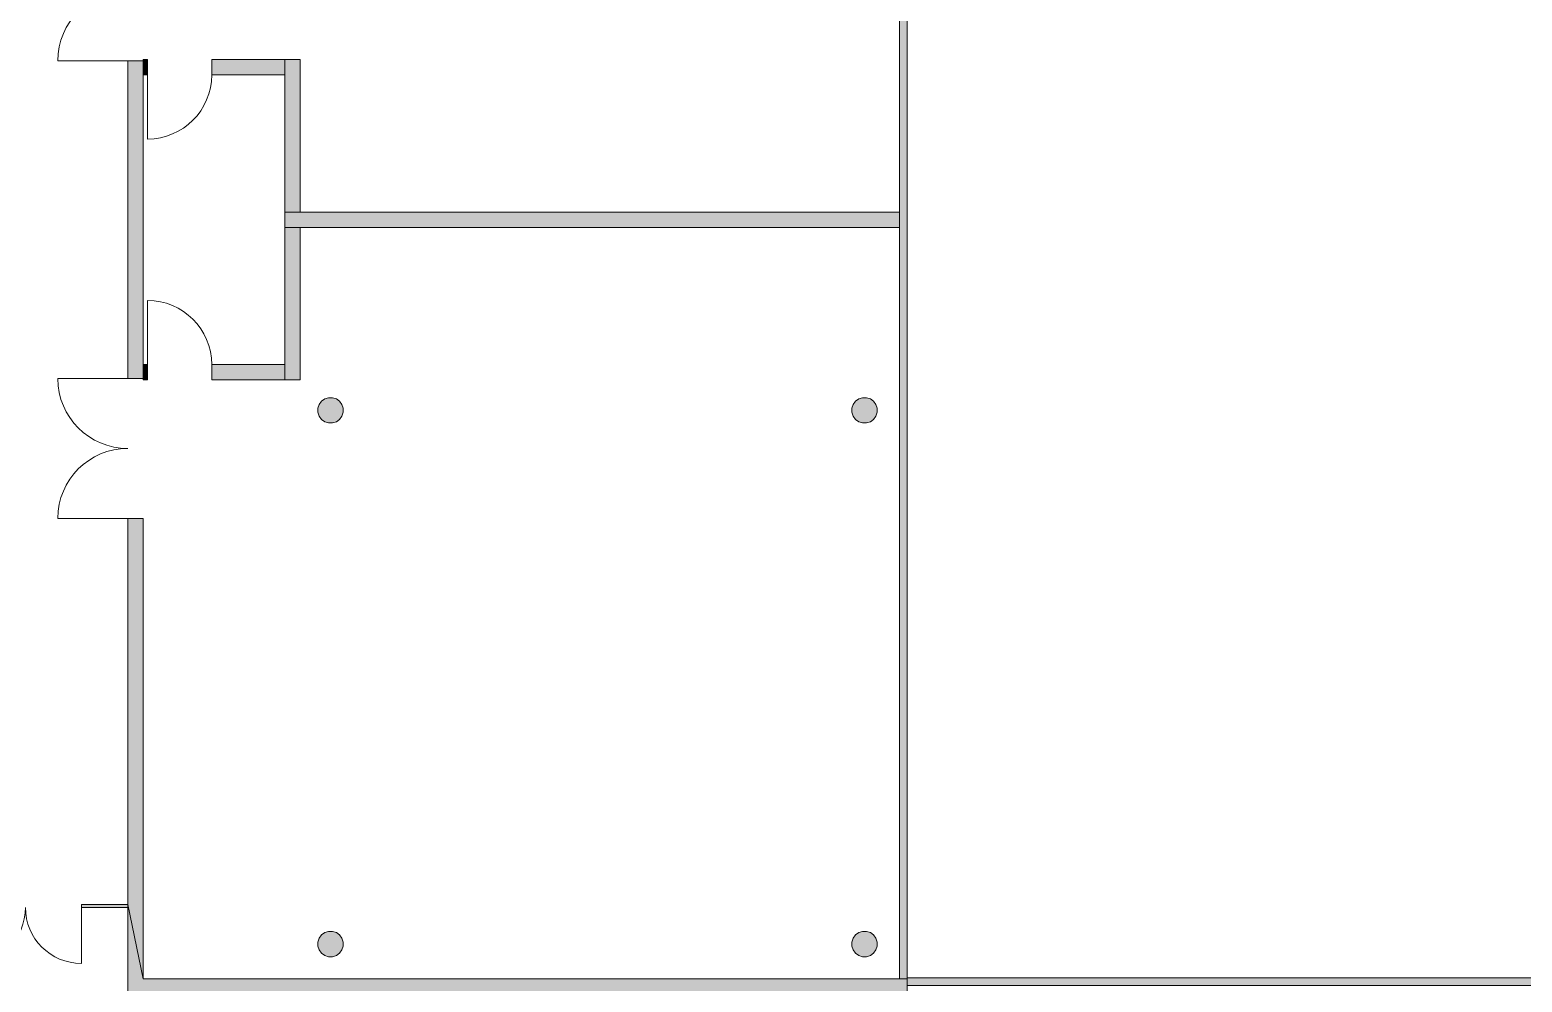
# Model space of a CAD drawing. Header units: inches. Extents: x 33931 to 204452, y 8264 to 159539.
# Drawn here: x 52670 to 76146, y 124714 to 139702 of the extents above; entities that cross this region are included whole.
import ezdxf

# ---------------------------------------------------------------- set-up
doc = ezdxf.new("R2010")
doc.units = ezdxf.units.IN
doc.header["$LTSCALE"] = 200
doc.header["$MEASUREMENT"] = 0
doc.linetypes.add('AUSGEZOGEN', pattern=[0])
doc.linetypes.add('Standardmuster', pattern=[0])
doc.layers.add('Grundebene', color=7, linetype='Continuous')

# ---------------------------------------------------------------- blocks, each defined once
blk = doc.blocks.new('COMPLEXOBJECT_3-341B')
at = {"layer": 'Grundebene', "color": 18, "linetype": 'AUSGEZOGEN', "lineweight": 13, "true_color": 0x000000}
for points in [[(54450.957615, 134213.75), (54450.957615, 139213.75), (54210.957615, 139213.75), (54210.957615, 134213.75), (54450.957615, 134213.75)], [(54450.957615, 124763.75), (54450.957615, 132013.75), (54210.957615, 132013.75), (54210.957615, 125938.75), (54450.957615, 124763.75)]]:
    blk.add_lwpolyline(points, dxfattribs=at)
blk = doc.blocks.new('COMPLEXOBJECT_53-355E')
at = {"layer": 'Grundebene', "color": 18, "linetype": 'AUSGEZOGEN', "lineweight": 13, "true_color": 0x000000}
for points in [[(54450.957615, 139233.75), (54450.957615, 138993.75), (54520.957615, 138993.75), (54520.957615, 139233.75), (54450.957615, 139233.75)], [(56680.957615, 139233.75), (55530.957615, 139233.75), (55530.957615, 138993.75), (56680.957615, 138993.75), (56680.957615, 139233.75)]]:
    blk.add_lwpolyline(points, dxfattribs=at)
blk = doc.blocks.new('COMPLEXOBJECT_54-3562')
at = {"layer": 'Grundebene', "color": 18, "linetype": 'AUSGEZOGEN', "lineweight": 13, "true_color": 0x000000}
for points in [[(54450.957615, 134193.75), (54520.957615, 134193.75), (54520.957615, 134433.75), (54450.957615, 134433.75), (54450.957615, 134193.75)], [(55530.957615, 134193.75), (56680.957615, 134193.75), (56680.957615, 134433.75), (55530.957615, 134433.75), (55530.957615, 134193.75)]]:
    blk.add_lwpolyline(points, dxfattribs=at)
blk = doc.blocks.new('COMPLEXOBJECT_88-3621')
at = {"layer": 'Grundebene', "color": 18, "linetype": 'AUSGEZOGEN', "lineweight": 13, "true_color": 0x000000}
for points in [[(50990.957615, 125888.75), (51720.957615, 125888.75), (51720.957615, 125938.75), (50990.957615, 125938.75), (50990.957615, 125888.75)], [(54210.957615, 125938.75), (53480.957615, 125938.75), (53480.957615, 125888.75), (54210.957615, 125888.75), (54210.957615, 125938.75)]]:
    blk.add_lwpolyline(points, dxfattribs=at)
blk = doc.blocks.new('door-4D55')
at = {"layer": 'Grundebene', "color": 18, "linetype": 'Standardmuster', "lineweight": 13, "true_color": 0x000000}
blk.add_line((54520.957615, 138993.75), (54520.957615, 137983.75), dxfattribs=at)
blk.add_arc((54520.957615, 138993.75), 1010, 270, 0, dxfattribs=at)
blk = doc.blocks.new('door-4D82')
at = {"layer": 'Grundebene', "color": 18, "linetype": 'Standardmuster', "lineweight": 13, "true_color": 0x000000}
for p, q in [((51720.957615, 125888.75), (51720.957615, 125008.75)), ((53480.957615, 125888.75), (53480.957615, 125008.75))]:
    blk.add_line(p, q, dxfattribs=at)
for centre, start, end in [((51720.957615, 125888.75), 270, 0), ((53480.957615, 125888.75), 180, 270)]:
    blk.add_arc(centre, 880, start, end, dxfattribs=at)
blk = doc.blocks.new('door-4DCA')
at = {"layer": 'Grundebene', "color": 18, "linetype": 'Standardmuster', "lineweight": 13, "true_color": 0x000000}
for p, q in [((54210.957615, 141413.75), (53110.957615, 141413.75)), ((54210.957615, 139213.75), (53110.957615, 139213.75))]:
    blk.add_line(p, q, dxfattribs=at)
for centre, start, end in [((54210.957615, 141413.75), 180, 270), ((54210.957615, 139213.75), 90, 180)]:
    blk.add_arc(centre, 1100, start, end, dxfattribs=at)
blk = doc.blocks.new('door-4DD4')
at = {"layer": 'Grundebene', "color": 18, "linetype": 'Standardmuster', "lineweight": 13, "true_color": 0x000000}
for p, q in [((54210.957615, 134213.75), (53110.957615, 134213.75)), ((54210.957615, 132013.75), (53110.957615, 132013.75))]:
    blk.add_line(p, q, dxfattribs=at)
for centre, start, end in [((54210.957615, 134213.75), 180, 270), ((54210.957615, 132013.75), 90, 180)]:
    blk.add_arc(centre, 1100, start, end, dxfattribs=at)
blk = doc.blocks.new('door-4E28')
at = {"layer": 'Grundebene', "color": 18, "linetype": 'Standardmuster', "lineweight": 13, "true_color": 0x000000}
blk.add_line((54520.957615, 134433.75), (54520.957615, 135443.75), dxfattribs=at)
blk.add_arc((54520.957615, 134433.75), 1010, 0, 90, dxfattribs=at)

msp = doc.modelspace()

# ---------------------------------------------------------------- hatches: boundary and pattern name
at = {"layer": 'Grundebene', "true_color": 0x000000, "transparency": 33554687}
for points in [[(66470.957615, 158263.75), (66470.957615, 124763.75), (66350.957615, 124763.75), (66350.957615, 158263.75)], [(66470.957615, 158263.75), (66470.957615, 124763.75), (66350.957615, 124763.75), (66350.957615, 158263.75)], [(54450.957615, 139213.75), (54450.957615, 134213.75), (54210.957615, 134213.75), (54210.957615, 139213.75)], [(54450.957615, 139213.75), (54450.957615, 134213.75), (54210.957615, 134213.75), (54210.957615, 139213.75)], [(54450.957615, 138993.75), (54450.957615, 139233.75), (54520.957615, 139233.75), (54520.957615, 138993.75)], [(54450.957615, 138993.75), (54450.957615, 139233.75), (54520.957615, 139233.75), (54520.957615, 138993.75)], [(55530.957615, 139233.75), (56680.957615, 139233.75), (56680.957615, 138993.75), (55530.957615, 138993.75)], [(55530.957615, 139233.75), (56680.957615, 139233.75), (56680.957615, 138993.75), (55530.957615, 138993.75)], [(56920.957615, 139233.75), (56920.957615, 136833.75), (56680.957615, 136833.75), (56680.957615, 139233.75)], [(56920.957615, 139233.75), (56920.957615, 136833.75), (56680.957615, 136833.75), (56680.957615, 139233.75)], [(56680.957615, 136833.75), (66350.957615, 136833.75), (66350.957615, 136593.75), (56680.957615, 136593.75)], [(56680.957615, 136833.75), (66350.957615, 136833.75), (66350.957615, 136593.75), (56680.957615, 136593.75)], [(56680.957615, 134193.75), (56680.957615, 136593.75), (56920.957615, 136593.75), (56920.957615, 134193.75)], [(56680.957615, 134193.75), (56680.957615, 136593.75), (56920.957615, 136593.75), (56920.957615, 134193.75)], [(54520.957615, 134193.75), (54450.957615, 134193.75), (54450.957615, 134433.75), (54520.957615, 134433.75)], [(54520.957615, 134193.75), (54450.957615, 134193.75), (54450.957615, 134433.75), (54520.957615, 134433.75)], [(56680.957615, 134193.75), (55530.957615, 134193.75), (55530.957615, 134433.75), (56680.957615, 134433.75)], [(56680.957615, 134193.75), (55530.957615, 134193.75), (55530.957615, 134433.75), (56680.957615, 134433.75)], [(57369.411475, 133912.92448), (57432.503755, 133912.92448), (57492.508065, 133893.42789), (57543.550795, 133856.34318), (57580.635505, 133805.30046), (57600.132085, 133745.29614), (57600.132085, 133682.20386), (57580.635505, 133622.19955), (57543.550795, 133571.15682), (57492.508065, 133534.07211), (57432.503755, 133514.57553), (57369.411475, 133514.57553), (57309.407155, 133534.07211), (57258.364435, 133571.15682), (57221.279725, 133622.19955), (57201.783135, 133682.20386), (57201.783135, 133745.29614), (57221.279725, 133805.30046), (57258.364435, 133856.34318), (57309.407155, 133893.42789)], [(57369.411475, 133912.92448), (57432.503755, 133912.92448), (57492.508065, 133893.42789), (57543.550795, 133856.34318), (57580.635505, 133805.30046), (57600.132085, 133745.29614), (57600.132085, 133682.20386), (57580.635505, 133622.19955), (57543.550795, 133571.15682), (57492.508065, 133534.07211), (57432.503755, 133514.57553), (57369.411475, 133514.57553), (57309.407155, 133534.07211), (57258.364435, 133571.15682), (57221.279725, 133622.19955), (57201.783135, 133682.20386), (57201.783135, 133745.29614), (57221.279725, 133805.30046), (57258.364435, 133856.34318), (57309.407155, 133893.42789)], [(65769.411475, 133912.92448), (65832.503755, 133912.92448), (65892.508065, 133893.42789), (65943.550795, 133856.34318), (65980.635505, 133805.30046), (66000.132085, 133745.29614), (66000.132085, 133682.20386), (65980.635505, 133622.19955), (65943.550795, 133571.15682), (65892.508065, 133534.07211), (65832.503755, 133514.57553), (65769.411475, 133514.57553), (65709.407155, 133534.07211), (65658.364435, 133571.15682), (65621.279725, 133622.19955), (65601.783135, 133682.20386), (65601.783135, 133745.29614), (65621.279725, 133805.30046), (65658.364435, 133856.34318), (65709.407155, 133893.42789)], [(65769.411475, 133912.92448), (65832.503755, 133912.92448), (65892.508065, 133893.42789), (65943.550795, 133856.34318), (65980.635505, 133805.30046), (66000.132085, 133745.29614), (66000.132085, 133682.20386), (65980.635505, 133622.19955), (65943.550795, 133571.15682), (65892.508065, 133534.07211), (65832.503755, 133514.57553), (65769.411475, 133514.57553), (65709.407155, 133534.07211), (65658.364435, 133571.15682), (65621.279725, 133622.19955), (65601.783135, 133682.20386), (65601.783135, 133745.29614), (65621.279725, 133805.30046), (65658.364435, 133856.34318), (65709.407155, 133893.42789)], [(54450.957615, 132013.75), (54450.957615, 124763.75), (54210.957615, 125938.75), (54210.957615, 132013.75)], [(54450.957615, 132013.75), (54450.957615, 124763.75), (54210.957615, 125938.75), (54210.957615, 132013.75)], [(53480.957615, 125938.75), (54210.957615, 125938.75), (54210.957615, 125888.75), (53480.957615, 125888.75)], [(53480.957615, 125938.75), (54210.957615, 125938.75), (54210.957615, 125888.75), (53480.957615, 125888.75)], [(66470.957615, 124523.75), (54210.957615, 124523.75), (54210.957615, 125938.75), (54450.957615, 124763.75), (66470.957615, 124763.75)], [(66470.957615, 124523.75), (54210.957615, 124523.75), (54210.957615, 125938.75), (54450.957615, 124763.75), (66470.957615, 124763.75)], [(57369.411475, 125512.92448), (57432.503755, 125512.92448), (57492.508065, 125493.42789), (57543.550795, 125456.34318), (57580.635505, 125405.30046), (57600.132085, 125345.29614), (57600.132085, 125282.20386), (57580.635505, 125222.19955), (57543.550795, 125171.15682), (57492.508065, 125134.07211), (57432.503755, 125114.57553), (57369.411475, 125114.57553), (57309.407155, 125134.07211), (57258.364435, 125171.15682), (57221.279725, 125222.19955), (57201.783135, 125282.20386), (57201.783135, 125345.29614), (57221.279725, 125405.30046), (57258.364435, 125456.34318), (57309.407155, 125493.42789)], [(57369.411475, 125512.92448), (57432.503755, 125512.92448), (57492.508065, 125493.42789), (57543.550795, 125456.34318), (57580.635505, 125405.30046), (57600.132085, 125345.29614), (57600.132085, 125282.20386), (57580.635505, 125222.19955), (57543.550795, 125171.15682), (57492.508065, 125134.07211), (57432.503755, 125114.57553), (57369.411475, 125114.57553), (57309.407155, 125134.07211), (57258.364435, 125171.15682), (57221.279725, 125222.19955), (57201.783135, 125282.20386), (57201.783135, 125345.29614), (57221.279725, 125405.30046), (57258.364435, 125456.34318), (57309.407155, 125493.42789)], [(65769.411475, 125512.92448), (65832.503755, 125512.92448), (65892.508065, 125493.42789), (65943.550795, 125456.34318), (65980.635505, 125405.30046), (66000.132085, 125345.29614), (66000.132085, 125282.20386), (65980.635505, 125222.19955), (65943.550795, 125171.15682), (65892.508065, 125134.07211), (65832.503755, 125114.57553), (65769.411475, 125114.57553), (65709.407155, 125134.07211), (65658.364435, 125171.15682), (65621.279725, 125222.19955), (65601.783135, 125282.20386), (65601.783135, 125345.29614), (65621.279725, 125405.30046), (65658.364435, 125456.34318), (65709.407155, 125493.42789)], [(65769.411475, 125512.92448), (65832.503755, 125512.92448), (65892.508065, 125493.42789), (65943.550795, 125456.34318), (65980.635505, 125405.30046), (66000.132085, 125345.29614), (66000.132085, 125282.20386), (65980.635505, 125222.19955), (65943.550795, 125171.15682), (65892.508065, 125134.07211), (65832.503755, 125114.57553), (65769.411475, 125114.57553), (65709.407155, 125134.07211), (65658.364435, 125171.15682), (65621.279725, 125222.19955), (65601.783135, 125282.20386), (65601.783135, 125345.29614), (65621.279725, 125405.30046), (65658.364435, 125456.34318), (65709.407155, 125493.42789)], [(66470.957615, 124783.75), (79550.957615, 124783.75), (79550.957615, 124663.75), (66470.957615, 124663.75)], [(66470.957615, 124783.75), (79550.957615, 124783.75), (79550.957615, 124663.75), (66470.957615, 124663.75)]]:
    msp.add_hatch(color=18, dxfattribs=at).paths.add_polyline_path(points, flags=0)

# ---------------------------------------------------------------- linework, layer by layer
at = {"layer": 'Grundebene', "color": 18, "linetype": 'AUSGEZOGEN', "lineweight": 13, "true_color": 0x000000}
for p, q in [((66350.957615, 158263.75), (66350.957615, 136593.75)), ((66350.957615, 158263.75), (66350.957615, 136593.75)), ((66470.957615, 136593.75), (66470.957615, 158263.75)), ((66470.957615, 136593.75), (66470.957615, 158263.75)), ((54210.957615, 139213.75), (54210.957615, 134213.75)), ((54210.957615, 139213.75), (54210.957615, 134213.75)), ((54520.957615, 139233.75), (54520.957615, 138993.75)), ((54520.957615, 139233.75), (54520.957615, 138993.75)), ((56680.957615, 139233.75), (55530.957615, 139233.75)), ((55530.957615, 138993.75), (55530.957615, 139233.75)), ((56680.957615, 139233.75), (55530.957615, 139233.75)), ((55530.957615, 138993.75), (55530.957615, 139233.75)), ((56920.957615, 139233.75), (56680.957615, 139233.75)), ((56920.957615, 139233.75), (56680.957615, 139233.75)), ((56920.957615, 136833.75), (56920.957615, 139233.75)), ((56920.957615, 136833.75), (56920.957615, 139233.75)), ((54450.957615, 134433.75), (54450.957615, 138993.75)), ((54450.957615, 138993.75), (54520.957615, 138993.75)), ((54450.957615, 134433.75), (54450.957615, 138993.75)), ((54450.957615, 138993.75), (54520.957615, 138993.75)), ((55530.957615, 138993.75), (56680.957615, 138993.75)), ((55530.957615, 138993.75), (56680.957615, 138993.75)), ((56680.957615, 138993.75), (56680.957615, 136833.75)), ((56680.957615, 138993.75), (56680.957615, 136833.75)), ((56680.957615, 136833.75), (56680.957615, 136593.75)), ((56680.957615, 136833.75), (56680.957615, 136593.75)), ((66350.957615, 136833.75), (56920.957615, 136833.75)), ((66350.957615, 136833.75), (56920.957615, 136833.75)), ((66350.957615, 136593.75), (66350.957615, 136833.75)), ((66350.957615, 136593.75), (66350.957615, 136833.75)), ((56680.957615, 136593.75), (56680.957615, 134433.75)), ((56680.957615, 136593.75), (56680.957615, 134433.75)), ((56920.957615, 136593.75), (66350.957615, 136593.75)), ((56920.957615, 134193.75), (56920.957615, 136593.75)), ((56920.957615, 136593.75), (66350.957615, 136593.75)), ((56920.957615, 134193.75), (56920.957615, 136593.75)), ((66350.957615, 136593.75), (66350.957615, 124763.75)), ((66350.957615, 136593.75), (66350.957615, 124763.75)), ((66470.957615, 124763.75), (66470.957615, 136593.75)), ((66470.957615, 124763.75), (66470.957615, 136593.75)), ((54520.957615, 134433.75), (54450.957615, 134433.75)), ((54520.957615, 134433.75), (54520.957615, 134193.75)), ((54520.957615, 134433.75), (54520.957615, 134193.75)), ((54520.957615, 134433.75), (54520.957615, 134193.75)), ((56680.957615, 134433.75), (55530.957615, 134433.75)), ((55530.957615, 134193.75), (55530.957615, 134433.75)), ((56680.957615, 134433.75), (55530.957615, 134433.75)), ((55530.957615, 134193.75), (55530.957615, 134433.75)), ((55530.957615, 134193.75), (55530.957615, 134433.75)), ((55530.957615, 134193.75), (56680.957615, 134193.75)), ((56680.957615, 134193.75), (56920.957615, 134193.75)), ((56680.957615, 134193.75), (56920.957615, 134193.75)), ((57258.364435, 133856.34318), (57221.279725, 133805.30046)), ((57258.364435, 133856.34318), (57221.279725, 133805.30046)), ((57309.407155, 133893.42789), (57258.364435, 133856.34318)), ((57309.407155, 133893.42789), (57258.364435, 133856.34318)), ((57369.411475, 133912.92448), (57309.407155, 133893.42789)), ((57369.411475, 133912.92448), (57309.407155, 133893.42789)), ((57432.503755, 133912.92448), (57369.411475, 133912.92448)), ((57432.503755, 133912.92448), (57369.411475, 133912.92448)), ((57492.508065, 133893.42789), (57432.503755, 133912.92448)), ((57492.508065, 133893.42789), (57432.503755, 133912.92448)), ((57543.550795, 133856.34318), (57492.508065, 133893.42789)), ((57543.550795, 133856.34318), (57492.508065, 133893.42789)), ((57580.635505, 133805.30046), (57543.550795, 133856.34318)), ((57580.635505, 133805.30046), (57543.550795, 133856.34318)), ((65658.364435, 133856.34318), (65621.279725, 133805.30046)), ((65658.364435, 133856.34318), (65621.279725, 133805.30046)), ((65709.407155, 133893.42789), (65658.364435, 133856.34318)), ((65709.407155, 133893.42789), (65658.364435, 133856.34318)), ((65769.411475, 133912.92448), (65709.407155, 133893.42789)), ((65769.411475, 133912.92448), (65709.407155, 133893.42789)), ((65832.503755, 133912.92448), (65769.411475, 133912.92448)), ((65832.503755, 133912.92448), (65769.411475, 133912.92448)), ((65892.508065, 133893.42789), (65832.503755, 133912.92448)), ((65892.508065, 133893.42789), (65832.503755, 133912.92448)), ((65943.550795, 133856.34318), (65892.508065, 133893.42789)), ((65943.550795, 133856.34318), (65892.508065, 133893.42789)), ((65980.635505, 133805.30046), (65943.550795, 133856.34318)), ((65980.635505, 133805.30046), (65943.550795, 133856.34318)), ((57221.279725, 133805.30046), (57201.783135, 133745.29614)), ((57221.279725, 133805.30046), (57201.783135, 133745.29614)), ((57201.783135, 133745.29614), (57201.783135, 133682.20386)), ((57201.783135, 133745.29614), (57201.783135, 133682.20386)), ((57201.783135, 133682.20386), (57221.279725, 133622.19955)), ((57201.783135, 133682.20386), (57221.279725, 133622.19955)), ((57221.279725, 133622.19955), (57258.364435, 133571.15682)), ((57221.279725, 133622.19955), (57258.364435, 133571.15682)), ((57543.550795, 133571.15682), (57580.635505, 133622.19955)), ((57543.550795, 133571.15682), (57580.635505, 133622.19955)), ((57600.132085, 133745.29614), (57580.635505, 133805.30046)), ((57600.132085, 133745.29614), (57580.635505, 133805.30046)), ((57580.635505, 133622.19955), (57600.132085, 133682.20386)), ((57580.635505, 133622.19955), (57600.132085, 133682.20386)), ((57600.132085, 133682.20386), (57600.132085, 133745.29614)), ((57600.132085, 133682.20386), (57600.132085, 133745.29614)), ((65621.279725, 133805.30046), (65601.783135, 133745.29614)), ((65621.279725, 133805.30046), (65601.783135, 133745.29614)), ((65601.783135, 133745.29614), (65601.783135, 133682.20386)), ((65601.783135, 133745.29614), (65601.783135, 133682.20386)), ((65601.783135, 133682.20386), (65621.279725, 133622.19955)), ((65601.783135, 133682.20386), (65621.279725, 133622.19955)), ((65621.279725, 133622.19955), (65658.364435, 133571.15682)), ((65621.279725, 133622.19955), (65658.364435, 133571.15682)), ((65943.550795, 133571.15682), (65980.635505, 133622.19955)), ((65943.550795, 133571.15682), (65980.635505, 133622.19955)), ((66000.132085, 133745.29614), (65980.635505, 133805.30046)), ((66000.132085, 133745.29614), (65980.635505, 133805.30046)), ((65980.635505, 133622.19955), (66000.132085, 133682.20386)), ((65980.635505, 133622.19955), (66000.132085, 133682.20386)), ((66000.132085, 133682.20386), (66000.132085, 133745.29614)), ((66000.132085, 133682.20386), (66000.132085, 133745.29614)), ((57258.364435, 133571.15682), (57309.407155, 133534.07211)), ((57258.364435, 133571.15682), (57309.407155, 133534.07211)), ((57309.407155, 133534.07211), (57369.411475, 133514.57553)), ((57309.407155, 133534.07211), (57369.411475, 133514.57553)), ((57369.411475, 133514.57553), (57432.503755, 133514.57553)), ((57369.411475, 133514.57553), (57432.503755, 133514.57553)), ((57432.503755, 133514.57553), (57492.508065, 133534.07211)), ((57432.503755, 133514.57553), (57492.508065, 133534.07211)), ((57492.508065, 133534.07211), (57543.550795, 133571.15682)), ((57492.508065, 133534.07211), (57543.550795, 133571.15682)), ((65658.364435, 133571.15682), (65709.407155, 133534.07211)), ((65658.364435, 133571.15682), (65709.407155, 133534.07211)), ((65709.407155, 133534.07211), (65769.411475, 133514.57553)), ((65709.407155, 133534.07211), (65769.411475, 133514.57553)), ((65769.411475, 133514.57553), (65832.503755, 133514.57553)), ((65769.411475, 133514.57553), (65832.503755, 133514.57553)), ((65832.503755, 133514.57553), (65892.508065, 133534.07211)), ((65832.503755, 133514.57553), (65892.508065, 133534.07211)), ((65892.508065, 133534.07211), (65943.550795, 133571.15682)), ((65892.508065, 133534.07211), (65943.550795, 133571.15682)), ((54210.957615, 132013.75), (54210.957615, 125938.75)), ((54210.957615, 132013.75), (54210.957615, 125938.75)), ((54450.957615, 124763.75), (54450.957615, 132013.75)), ((54450.957615, 124763.75), (54450.957615, 132013.75)), ((54210.957615, 125938.75), (53480.957615, 125938.75)), ((54210.957615, 125938.75), (53480.957615, 125938.75)), ((53480.957615, 125888.75), (53480.957615, 125938.75)), ((53480.957615, 125888.75), (54210.957615, 125888.75)), ((54210.957615, 125888.75), (54210.957615, 124523.75)), ((54210.957615, 125888.75), (54210.957615, 124523.75)), ((57221.279725, 125405.30046), (57201.783135, 125345.29614)), ((57221.279725, 125405.30046), (57201.783135, 125345.29614)), ((57258.364435, 125456.34318), (57221.279725, 125405.30046)), ((57258.364435, 125456.34318), (57221.279725, 125405.30046)), ((57309.407155, 125493.42789), (57258.364435, 125456.34318)), ((57309.407155, 125493.42789), (57258.364435, 125456.34318)), ((57369.411475, 125512.92448), (57309.407155, 125493.42789)), ((57369.411475, 125512.92448), (57309.407155, 125493.42789)), ((57432.503755, 125512.92448), (57369.411475, 125512.92448)), ((57432.503755, 125512.92448), (57369.411475, 125512.92448)), ((57492.508065, 125493.42789), (57432.503755, 125512.92448)), ((57492.508065, 125493.42789), (57432.503755, 125512.92448)), ((57543.550795, 125456.34318), (57492.508065, 125493.42789)), ((57543.550795, 125456.34318), (57492.508065, 125493.42789)), ((57580.635505, 125405.30046), (57543.550795, 125456.34318)), ((57580.635505, 125405.30046), (57543.550795, 125456.34318)), ((57600.132085, 125345.29614), (57580.635505, 125405.30046)), ((57600.132085, 125345.29614), (57580.635505, 125405.30046)), ((65621.279725, 125405.30046), (65601.783135, 125345.29614)), ((65621.279725, 125405.30046), (65601.783135, 125345.29614)), ((65658.364435, 125456.34318), (65621.279725, 125405.30046)), ((65658.364435, 125456.34318), (65621.279725, 125405.30046)), ((65709.407155, 125493.42789), (65658.364435, 125456.34318)), ((65709.407155, 125493.42789), (65658.364435, 125456.34318)), ((65769.411475, 125512.92448), (65709.407155, 125493.42789)), ((65769.411475, 125512.92448), (65709.407155, 125493.42789)), ((65832.503755, 125512.92448), (65769.411475, 125512.92448)), ((65832.503755, 125512.92448), (65769.411475, 125512.92448)), ((65892.508065, 125493.42789), (65832.503755, 125512.92448)), ((65892.508065, 125493.42789), (65832.503755, 125512.92448)), ((65943.550795, 125456.34318), (65892.508065, 125493.42789)), ((65943.550795, 125456.34318), (65892.508065, 125493.42789)), ((65980.635505, 125405.30046), (65943.550795, 125456.34318)), ((65980.635505, 125405.30046), (65943.550795, 125456.34318)), ((66000.132085, 125345.29614), (65980.635505, 125405.30046)), ((66000.132085, 125345.29614), (65980.635505, 125405.30046)), ((57201.783135, 125345.29614), (57201.783135, 125282.20386)), ((57201.783135, 125345.29614), (57201.783135, 125282.20386)), ((57201.783135, 125282.20386), (57221.279725, 125222.19955)), ((57201.783135, 125282.20386), (57221.279725, 125222.19955)), ((57221.279725, 125222.19955), (57258.364435, 125171.15682)), ((57221.279725, 125222.19955), (57258.364435, 125171.15682)), ((57258.364435, 125171.15682), (57309.407155, 125134.07211)), ((57258.364435, 125171.15682), (57309.407155, 125134.07211)), ((57309.407155, 125134.07211), (57369.411475, 125114.57553)), ((57309.407155, 125134.07211), (57369.411475, 125114.57553)), ((57432.503755, 125114.57553), (57492.508065, 125134.07211)), ((57432.503755, 125114.57553), (57492.508065, 125134.07211)), ((57492.508065, 125134.07211), (57543.550795, 125171.15682)), ((57492.508065, 125134.07211), (57543.550795, 125171.15682)), ((57543.550795, 125171.15682), (57580.635505, 125222.19955)), ((57543.550795, 125171.15682), (57580.635505, 125222.19955)), ((57580.635505, 125222.19955), (57600.132085, 125282.20386)), ((57580.635505, 125222.19955), (57600.132085, 125282.20386)), ((57600.132085, 125282.20386), (57600.132085, 125345.29614)), ((57600.132085, 125282.20386), (57600.132085, 125345.29614)), ((65601.783135, 125345.29614), (65601.783135, 125282.20386)), ((65601.783135, 125345.29614), (65601.783135, 125282.20386)), ((65601.783135, 125282.20386), (65621.279725, 125222.19955)), ((65601.783135, 125282.20386), (65621.279725, 125222.19955)), ((65621.279725, 125222.19955), (65658.364435, 125171.15682)), ((65621.279725, 125222.19955), (65658.364435, 125171.15682)), ((65658.364435, 125171.15682), (65709.407155, 125134.07211)), ((65658.364435, 125171.15682), (65709.407155, 125134.07211)), ((65709.407155, 125134.07211), (65769.411475, 125114.57553)), ((65709.407155, 125134.07211), (65769.411475, 125114.57553)), ((65832.503755, 125114.57553), (65892.508065, 125134.07211)), ((65832.503755, 125114.57553), (65892.508065, 125134.07211)), ((65892.508065, 125134.07211), (65943.550795, 125171.15682)), ((65892.508065, 125134.07211), (65943.550795, 125171.15682)), ((65943.550795, 125171.15682), (65980.635505, 125222.19955)), ((65943.550795, 125171.15682), (65980.635505, 125222.19955)), ((65980.635505, 125222.19955), (66000.132085, 125282.20386)), ((65980.635505, 125222.19955), (66000.132085, 125282.20386)), ((66000.132085, 125282.20386), (66000.132085, 125345.29614)), ((66000.132085, 125282.20386), (66000.132085, 125345.29614)), ((57369.411475, 125114.57553), (57432.503755, 125114.57553)), ((57369.411475, 125114.57553), (57432.503755, 125114.57553)), ((65769.411475, 125114.57553), (65832.503755, 125114.57553)), ((65769.411475, 125114.57553), (65832.503755, 125114.57553)), ((66470.957615, 124763.75), (54450.957615, 124763.75)), ((66470.957615, 124763.75), (54450.957615, 124763.75)), ((66350.957615, 124763.75), (66470.957615, 124763.75)), ((66350.957615, 124763.75), (66470.957615, 124763.75)), ((66470.957615, 124783.75), (66470.957615, 124663.75)), ((79550.957615, 124783.75), (66470.957615, 124783.75)), ((66470.957615, 124783.75), (66470.957615, 124663.75)), ((79550.957615, 124783.75), (66470.957615, 124783.75)), ((66470.957615, 124523.75), (66470.957615, 124763.75)), ((66470.957615, 124523.75), (66470.957615, 124763.75))]:
    msp.add_line(p, q, dxfattribs=at)
for points in [[(66470.957615, 124763.75), (66470.957615, 158263.75), (66350.957615, 158263.75), (66350.957615, 124763.75), (66470.957615, 124763.75)], [(54450.957615, 134213.75), (54450.957615, 139213.75), (54210.957615, 139213.75), (54210.957615, 134213.75), (54450.957615, 134213.75)], [(54450.957615, 139233.75), (54450.957615, 138993.75), (54520.957615, 138993.75), (54520.957615, 139233.75), (54450.957615, 139233.75)], [(56680.957615, 139233.75), (55530.957615, 139233.75), (55530.957615, 138993.75), (56680.957615, 138993.75), (56680.957615, 139233.75)], [(56920.957615, 136833.75), (56920.957615, 139233.75), (56680.957615, 139233.75), (56680.957615, 136833.75), (56920.957615, 136833.75)], [(66350.957615, 136833.75), (56680.957615, 136833.75), (56680.957615, 136593.75), (66350.957615, 136593.75), (66350.957615, 136833.75)], [(56680.957615, 136593.75), (56680.957615, 134193.75), (56920.957615, 134193.75), (56920.957615, 136593.75), (56680.957615, 136593.75)], [(54450.957615, 134193.75), (54520.957615, 134193.75), (54520.957615, 134433.75), (54450.957615, 134433.75), (54450.957615, 134193.75)], [(55530.957615, 134193.75), (56680.957615, 134193.75), (56680.957615, 134433.75), (55530.957615, 134433.75), (55530.957615, 134193.75)], [(57432.503755, 133912.92448), (57369.411475, 133912.92448), (57309.407155, 133893.42789), (57258.364435, 133856.34318), (57221.279725, 133805.30046), (57201.783135, 133745.29614), (57201.783135, 133682.20386), (57221.279725, 133622.19955), (57258.364435, 133571.15682), (57309.407155, 133534.07211), (57369.411475, 133514.57553), (57432.503755, 133514.57553), (57492.508065, 133534.07211), (57543.550795, 133571.15682), (57580.635505, 133622.19955), (57600.132085, 133682.20386), (57600.132085, 133745.29614), (57580.635505, 133805.30046), (57543.550795, 133856.34318), (57492.508065, 133893.42789), (57432.503755, 133912.92448)], [(65832.503755, 133912.92448), (65769.411475, 133912.92448), (65709.407155, 133893.42789), (65658.364435, 133856.34318), (65621.279725, 133805.30046), (65601.783135, 133745.29614), (65601.783135, 133682.20386), (65621.279725, 133622.19955), (65658.364435, 133571.15682), (65709.407155, 133534.07211), (65769.411475, 133514.57553), (65832.503755, 133514.57553), (65892.508065, 133534.07211), (65943.550795, 133571.15682), (65980.635505, 133622.19955), (66000.132085, 133682.20386), (66000.132085, 133745.29614), (65980.635505, 133805.30046), (65943.550795, 133856.34318), (65892.508065, 133893.42789), (65832.503755, 133912.92448)], [(54450.957615, 124763.75), (54450.957615, 132013.75), (54210.957615, 132013.75), (54210.957615, 125938.75), (54450.957615, 124763.75)], [(54210.957615, 125938.75), (53480.957615, 125938.75), (53480.957615, 125888.75), (54210.957615, 125888.75), (54210.957615, 125938.75)], [(54210.957615, 124523.75), (66470.957615, 124523.75), (66470.957615, 124763.75), (54450.957615, 124763.75), (54210.957615, 125938.75), (54210.957615, 124523.75)], [(57432.503755, 125512.92448), (57369.411475, 125512.92448), (57309.407155, 125493.42789), (57258.364435, 125456.34318), (57221.279725, 125405.30046), (57201.783135, 125345.29614), (57201.783135, 125282.20386), (57221.279725, 125222.19955), (57258.364435, 125171.15682), (57309.407155, 125134.07211), (57369.411475, 125114.57553), (57432.503755, 125114.57553), (57492.508065, 125134.07211), (57543.550795, 125171.15682), (57580.635505, 125222.19955), (57600.132085, 125282.20386), (57600.132085, 125345.29614), (57580.635505, 125405.30046), (57543.550795, 125456.34318), (57492.508065, 125493.42789), (57432.503755, 125512.92448)], [(65832.503755, 125512.92448), (65769.411475, 125512.92448), (65709.407155, 125493.42789), (65658.364435, 125456.34318), (65621.279725, 125405.30046), (65601.783135, 125345.29614), (65601.783135, 125282.20386), (65621.279725, 125222.19955), (65658.364435, 125171.15682), (65709.407155, 125134.07211), (65769.411475, 125114.57553), (65832.503755, 125114.57553), (65892.508065, 125134.07211), (65943.550795, 125171.15682), (65980.635505, 125222.19955), (66000.132085, 125282.20386), (66000.132085, 125345.29614), (65980.635505, 125405.30046), (65943.550795, 125456.34318), (65892.508065, 125493.42789), (65832.503755, 125512.92448)], [(79550.957615, 124783.75), (66470.957615, 124783.75), (66470.957615, 124663.75), (79550.957615, 124663.75), (79550.957615, 124783.75)]]:
    msp.add_lwpolyline(points, dxfattribs=at)

# ---------------------------------------------------------------- block references
at = {"layer": 'Grundebene'}
for name in ['COMPLEXOBJECT_3-341B', 'door-4DCA', 'COMPLEXOBJECT_53-355E', 'door-4D55', 'door-4E28', 'COMPLEXOBJECT_54-3562', 'door-4DD4', 'COMPLEXOBJECT_88-3621', 'door-4D82']:
    msp.add_blockref(name, (0, 0), dxfattribs=at)

doc.saveas('drawing.dxf')
